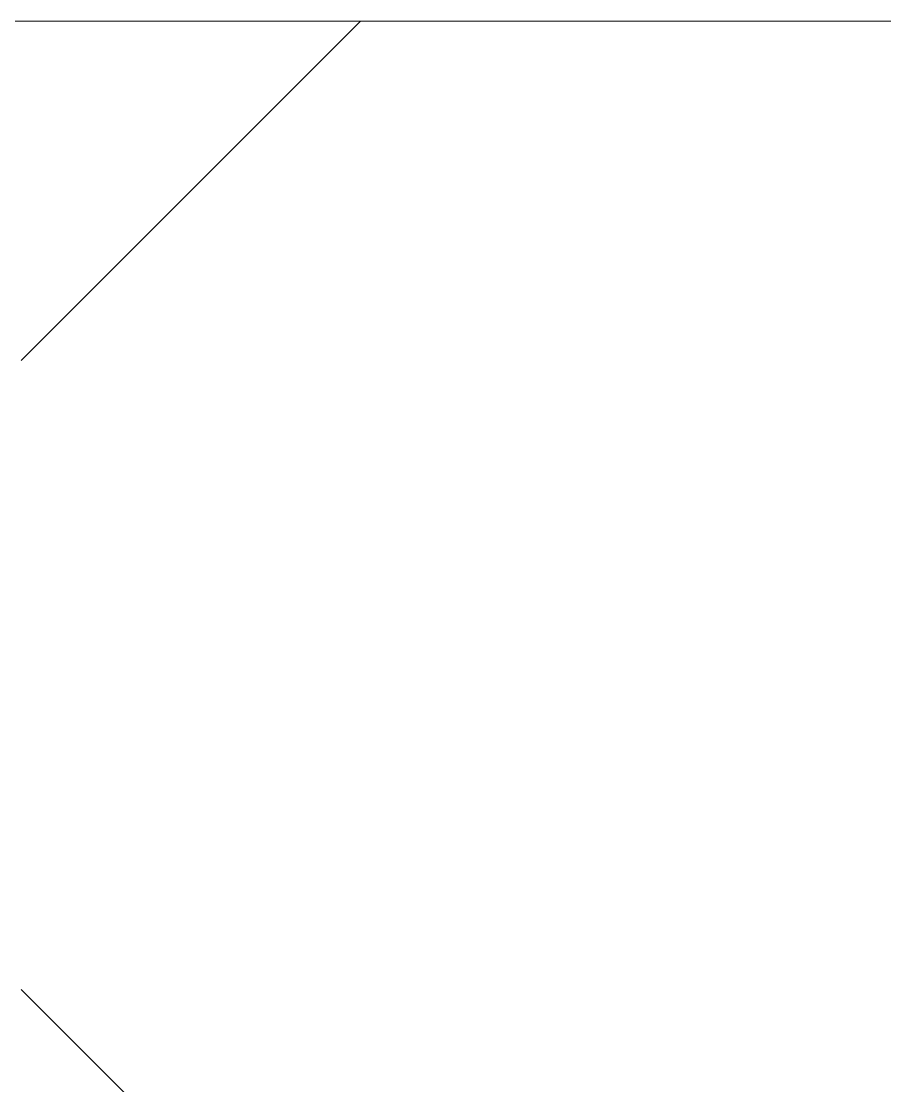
# Model space of a CAD drawing. Header units: millimetres. Extents: x -1113 to 415037, y -3642 to 28069.
# Drawn here: x 86129.7 to 86142.56, y 13448.09 to 13463.94 of the extents above; entities that cross this region are included whole.
import ezdxf

# ---------------------------------------------------------------- set-up
doc = ezdxf.new("R2010")
doc.units = ezdxf.units.MM
doc.layers.add('0) Стена 3.93м', color=3, linetype='Continuous', lineweight=60)
doc.layers.add('A-DOOR-FRAM-2', color=7, linetype='Continuous', lineweight=5)
doc.layers.add('A-DOOR-1', color=7, linetype='Continuous', lineweight=5, true_color=0xc0c0c0)
doc.layers.add('A-DOOR-FRAM-1', color=7, linetype='Continuous', lineweight=5, true_color=0xc0c0c0)

# ---------------------------------------------------------------- blocks, each defined once
blk = doc.blocks.new('110_Дверь_СКБ_1Ст_Внутренняя1 - Д-8 950x2100h_охрана-V70-Объем проектирования 1 этажа')
at = {"layer": 'A-DOOR-FRAM-2'}
h = blk.add_hatch(dxfattribs=at)
h.set_pattern_fill('FP_34', color=256, style=0, pattern_type=2)
h.set_pattern_definition([(45, (-296.384, 164.685), (-14.14213562373095, 14.14213562373095), []), (135, (-296.384, 164.685), (-14.14213562373095, -14.14213562373095), [])])
h.paths.add_polyline_path([(-457.5000000000953, 99.9999999999816), (-462.5000000000595, 99.9999999999816), (-462.5000000000595, -100.0000000000162), (-437.5000000000825, -100.0000000000162), (-437.5000000000825, 99.9999999999816), (-451.5564733155209, 99.9999999999816)])
at = {"layer": 'A-DOOR-FRAM-1'}
for p, q in [((-422.5000000000047, -100.0000000000032), (-492.500000000005, -100.0000000000032)), ((-462.5000000000051, -100.0000000000062), (-437.5000000000049, -100.0000000000062))]:
    blk.add_line(p, q, dxfattribs=at)
blk = doc.blocks.new('1floor')
at = {"layer": 'A-DOOR-1', "rotation": 180}
blk.add_blockref('110_Дверь_СКБ_1Ст_Внутренняя1 - Д-8 950x2100h_охрана-V70-Объем проектирования 1 этажа', (85627.50000000122, 13500.00000533494), dxfattribs=at)

msp = doc.modelspace()

# ---------------------------------------------------------------- block references
at = {"layer": '0) Стена 3.93м'}
msp.add_blockref('1floor', (64.70176383625949, -136.0621638723896), dxfattribs=at)

doc.saveas('drawing.dxf')
